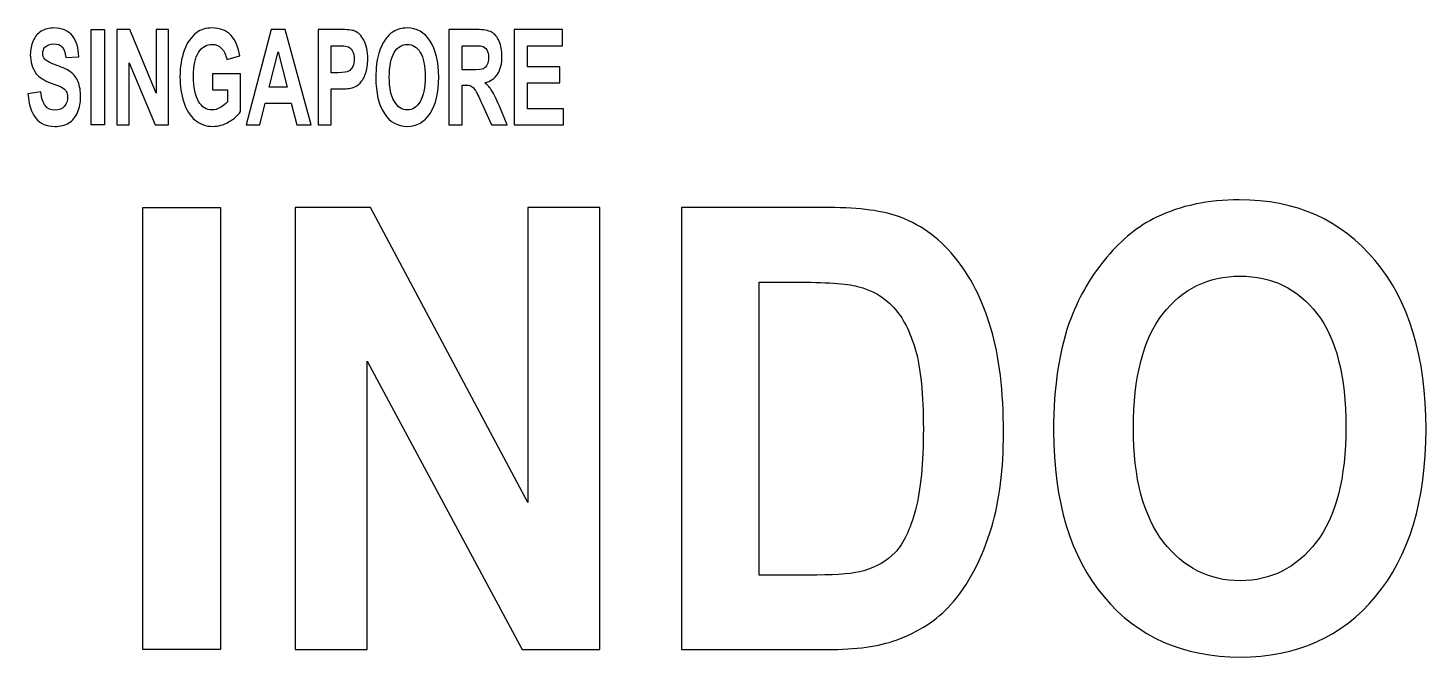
# Model space of a CAD drawing. Header units: centimetres. Extents: x -12.1 to 12.1, y -5 to 6.2.
# Drawn here: x 5.272 to 6.731, y -0.915 to -0.259 of the extents above; entities that cross this region are included whole.
import ezdxf

# ---------------------------------------------------------------- set-up
doc = ezdxf.new("R2010")
doc.units = ezdxf.units.CM
doc.header["$MEASUREMENT"] = 0
doc.layers.add('Layer 1', color=7, linetype='Continuous')

msp = doc.modelspace()

# ---------------------------------------------------------------- linework, layer by layer
at = {"layer": 'Layer 1', "color": 250}
for points, knots in [([(5.27212, -0.32735), (5.27212, -0.32735), (5.28542, -0.32545), (5.28542, -0.32545), (5.28542, -0.32545), (5.28618, -0.33204), (5.28784, -0.33684), (5.29029, -0.3399), (5.29029, -0.3399), (5.29274, -0.34296), (5.29606, -0.34453), (5.30019, -0.34453), (5.30019, -0.34453), (5.30458, -0.34453), (5.30788, -0.34313), (5.31015, -0.34043), (5.31015, -0.34043), (5.31236, -0.33769), (5.3135, -0.33445), (5.3135, -0.33082), (5.3135, -0.33082), (5.3135, -0.32848), (5.313, -0.32644), (5.31207, -0.32482), (5.31207, -0.32482), (5.31114, -0.32318), (5.30948, -0.32173), (5.30715, -0.32053), (5.30715, -0.32053), (5.30555, -0.31972), (5.30187, -0.3183), (5.2962, -0.3162), (5.2962, -0.3162), (5.28892, -0.31352), (5.28374, -0.31022), (5.28083, -0.30635), (5.28083, -0.30635), (5.27666, -0.30088), (5.27456, -0.29421), (5.27456, -0.28635), (5.27456, -0.28635), (5.27456, -0.28129), (5.27555, -0.27654), (5.27753, -0.27214), (5.27753, -0.27214), (5.27949, -0.26772), (5.28228, -0.2644), (5.28595, -0.26206), (5.28595, -0.26206), (5.28965, -0.25979), (5.29407, -0.25863), (5.29926, -0.25863), (5.29926, -0.25863), (5.30776, -0.25863), (5.31411, -0.26137), (5.31845, -0.26684), (5.31845, -0.26684), (5.3227, -0.27231), (5.32497, -0.27959), (5.32518, -0.28871), (5.32518, -0.28871), (5.32518, -0.28871), (5.31152, -0.28958), (5.31152, -0.28958), (5.31152, -0.28958), (5.31096, -0.28451), (5.30968, -0.28081), (5.30779, -0.2786), (5.30779, -0.2786), (5.30584, -0.27633), (5.30301, -0.27523), (5.29914, -0.27523), (5.29914, -0.27523), (5.29518, -0.27523), (5.29204, -0.27642), (5.28979, -0.27883), (5.28979, -0.27883), (5.28837, -0.28035), (5.28761, -0.28242), (5.28761, -0.28501), (5.28761, -0.28501), (5.28761, -0.28734), (5.28834, -0.28937), (5.28965, -0.29104), (5.28965, -0.29104), (5.29137, -0.29316), (5.29559, -0.29538), (5.30223, -0.29768), (5.30223, -0.29768), (5.30887, -0.29998), (5.31379, -0.30237), (5.31696, -0.30484), (5.31696, -0.30484), (5.32013, -0.30729), (5.32264, -0.31066), (5.32442, -0.31491), (5.32442, -0.31491), (5.32622, -0.3192), (5.32712, -0.3245), (5.32712, -0.33079), (5.32712, -0.33079), (5.32712, -0.33646), (5.32604, -0.34176), (5.32389, -0.34677), (5.32389, -0.34677), (5.32177, -0.35172), (5.31874, -0.35542), (5.31475, -0.35783), (5.31475, -0.35783), (5.31085, -0.36029), (5.30589, -0.36145), (5.30004, -0.36145), (5.30004, -0.36145), (5.29148, -0.36145), (5.28493, -0.35859), (5.28036, -0.35271), (5.28036, -0.35271), (5.27576, -0.34691), (5.27299, -0.3385), (5.27212, -0.32735)], [0, 0, 0, 0, 0.0322581, 0.0322581, 0.0322581, 0.0322581, 0.0645161, 0.0645161, 0.0645161, 0.0645161, 0.0967742, 0.0967742, 0.0967742, 0.0967742, 0.1290323, 0.1290323, 0.1290323, 0.1290323, 0.1612903, 0.1612903, 0.1612903, 0.1612903, 0.1935484, 0.1935484, 0.1935484, 0.1935484, 0.2258065, 0.2258065, 0.2258065, 0.2258065, 0.2580645, 0.2580645, 0.2580645, 0.2580645, 0.2903226, 0.2903226, 0.2903226, 0.2903226, 0.3225806, 0.3225806, 0.3225806, 0.3225806, 0.3548387, 0.3548387, 0.3548387, 0.3548387, 0.3870968, 0.3870968, 0.3870968, 0.3870968, 0.4193548, 0.4193548, 0.4193548, 0.4193548, 0.4516129, 0.4516129, 0.4516129, 0.4516129, 0.483871, 0.483871, 0.483871, 0.483871, 0.516129, 0.516129, 0.516129, 0.516129, 0.5483871, 0.5483871, 0.5483871, 0.5483871, 0.5806452, 0.5806452, 0.5806452, 0.5806452, 0.6129032, 0.6129032, 0.6129032, 0.6129032, 0.6451613, 0.6451613, 0.6451613, 0.6451613, 0.6774194, 0.6774194, 0.6774194, 0.6774194, 0.7096774, 0.7096774, 0.7096774, 0.7096774, 0.7419355, 0.7419355, 0.7419355, 0.7419355, 0.7741935, 0.7741935, 0.7741935, 0.7741935, 0.8064516, 0.8064516, 0.8064516, 0.8064516, 0.8387097, 0.8387097, 0.8387097, 0.8387097, 0.8709677, 0.8709677, 0.8709677, 0.8709677, 0.9032258, 0.9032258, 0.9032258, 0.9032258, 0.9354839, 0.9354839, 0.9354839, 0.9354839, 1, 1, 1, 1]), ([(5.33819, -0.35973), (5.33819, -0.35973), (5.35187, -0.35973), (5.35187, -0.35973), (5.35187, -0.35973), (5.35187, -0.35973), (5.35187, -0.26032), (5.35187, -0.26032), (5.35187, -0.26032), (5.35187, -0.26032), (5.33819, -0.26032), (5.33819, -0.26032), (5.33819, -0.26032), (5.33819, -0.26032), (5.33819, -0.35973), (5.33819, -0.35973)], [0, 0, 0, 0, 0.2, 0.2, 0.2, 0.2, 0.4, 0.4, 0.4, 0.4, 0.6, 0.6, 0.6, 0.6, 1, 1, 1, 1]), ([(5.36498, -0.35973), (5.36498, -0.35973), (5.36498, -0.26032), (5.36498, -0.26032), (5.36498, -0.26032), (5.36498, -0.26032), (5.37828, -0.26032), (5.37828, -0.26032), (5.37828, -0.26032), (5.37828, -0.26032), (5.40598, -0.32668), (5.40598, -0.32668), (5.40598, -0.32668), (5.40598, -0.32668), (5.40598, -0.26032), (5.40598, -0.26032), (5.40598, -0.26032), (5.40598, -0.26032), (5.41867, -0.26032), (5.41867, -0.26032), (5.41867, -0.26032), (5.41867, -0.26032), (5.41867, -0.35973), (5.41867, -0.35973), (5.41867, -0.35973), (5.41867, -0.35973), (5.40496, -0.35973), (5.40496, -0.35973), (5.40496, -0.35973), (5.40496, -0.35973), (5.37771, -0.29488), (5.37771, -0.29488), (5.37771, -0.29488), (5.37771, -0.29488), (5.37771, -0.35973), (5.37771, -0.35973), (5.37771, -0.35973), (5.37771, -0.35973), (5.36498, -0.35973), (5.36498, -0.35973)], [0, 0, 0, 0, 0.0909091, 0.0909091, 0.0909091, 0.0909091, 0.1818182, 0.1818182, 0.1818182, 0.1818182, 0.2727273, 0.2727273, 0.2727273, 0.2727273, 0.3636364, 0.3636364, 0.3636364, 0.3636364, 0.4545455, 0.4545455, 0.4545455, 0.4545455, 0.5454545, 0.5454545, 0.5454545, 0.5454545, 0.6363636, 0.6363636, 0.6363636, 0.6363636, 0.7272727, 0.7272727, 0.7272727, 0.7272727, 0.8181818, 0.8181818, 0.8181818, 0.8181818, 1, 1, 1, 1]), ([(5.46456, -0.32316), (5.46456, -0.32316), (5.46456, -0.30644), (5.46456, -0.30644), (5.46456, -0.30644), (5.46456, -0.30644), (5.49403, -0.30644), (5.49403, -0.30644), (5.49403, -0.30644), (5.49403, -0.30644), (5.49403, -0.34601), (5.49403, -0.34601), (5.49403, -0.34601), (5.49115, -0.35009), (5.48705, -0.35367), (5.48157, -0.35676), (5.48157, -0.35676), (5.47615, -0.35987), (5.47065, -0.36139), (5.46509, -0.36139), (5.46509, -0.36139), (5.45804, -0.36139), (5.45184, -0.3592), (5.44657, -0.35484), (5.44657, -0.35484), (5.44133, -0.3505), (5.4374, -0.34424), (5.43472, -0.33614), (5.43472, -0.33614), (5.4321, -0.32802), (5.43076, -0.3192), (5.43076, -0.30967), (5.43076, -0.30967), (5.43076, -0.2993), (5.43222, -0.29013), (5.43519, -0.2821), (5.43519, -0.2821), (5.43815, -0.27403), (5.44247, -0.26786), (5.44814, -0.26358), (5.44814, -0.26358), (5.45248, -0.26029), (5.4579, -0.25863), (5.46436, -0.25863), (5.46436, -0.25863), (5.47274, -0.25863), (5.47933, -0.26122), (5.48402, -0.26638), (5.48402, -0.26638), (5.48877, -0.27156), (5.49179, -0.27872), (5.49316, -0.28784), (5.49316, -0.28784), (5.49316, -0.28784), (5.47959, -0.29159), (5.47959, -0.29159), (5.47959, -0.29159), (5.47863, -0.2867), (5.47682, -0.28285), (5.47421, -0.28001), (5.47421, -0.28001), (5.47161, -0.27717), (5.4683, -0.27578), (5.46436, -0.27578), (5.46436, -0.27578), (5.45837, -0.27578), (5.45364, -0.27858), (5.45012, -0.28413), (5.45012, -0.28413), (5.44657, -0.28964), (5.44482, -0.29794), (5.44482, -0.30886), (5.44482, -0.30886), (5.44482, -0.32065), (5.44666, -0.32951), (5.45018, -0.33542), (5.45018, -0.33542), (5.45376, -0.3413), (5.45842, -0.34424), (5.46424, -0.34424), (5.46424, -0.34424), (5.4671, -0.34424), (5.46995, -0.34342), (5.4728, -0.34176), (5.4728, -0.34176), (5.47572, -0.34013), (5.47819, -0.33809), (5.48023, -0.33576), (5.48023, -0.33576), (5.48023, -0.33576), (5.48023, -0.32316), (5.48023, -0.32316), (5.48023, -0.32316), (5.48023, -0.32316), (5.46456, -0.32316), (5.46456, -0.32316)], [0, 0, 0, 0, 0.04, 0.04, 0.04, 0.04, 0.08, 0.08, 0.08, 0.08, 0.12, 0.12, 0.12, 0.12, 0.16, 0.16, 0.16, 0.16, 0.2, 0.2, 0.2, 0.2, 0.24, 0.24, 0.24, 0.24, 0.28, 0.28, 0.28, 0.28, 0.32, 0.32, 0.32, 0.32, 0.36, 0.36, 0.36, 0.36, 0.4, 0.4, 0.4, 0.4, 0.44, 0.44, 0.44, 0.44, 0.48, 0.48, 0.48, 0.48, 0.52, 0.52, 0.52, 0.52, 0.56, 0.56, 0.56, 0.56, 0.6, 0.6, 0.6, 0.6, 0.64, 0.64, 0.64, 0.64, 0.68, 0.68, 0.68, 0.68, 0.72, 0.72, 0.72, 0.72, 0.76, 0.76, 0.76, 0.76, 0.8, 0.8, 0.8, 0.8, 0.84, 0.84, 0.84, 0.84, 0.88, 0.88, 0.88, 0.88, 0.92, 0.92, 0.92, 0.92, 1, 1, 1, 1]), ([(5.56762, -0.35973), (5.56762, -0.35973), (5.55277, -0.35973), (5.55277, -0.35973), (5.55277, -0.35973), (5.55277, -0.35973), (5.54688, -0.33711), (5.54688, -0.33711), (5.54688, -0.33711), (5.54688, -0.33711), (5.5198, -0.33711), (5.5198, -0.33711), (5.5198, -0.33711), (5.5198, -0.33711), (5.51424, -0.35973), (5.51424, -0.35973), (5.51424, -0.35973), (5.51424, -0.35973), (5.49974, -0.35973), (5.49974, -0.35973), (5.49974, -0.35973), (5.49974, -0.35973), (5.52609, -0.26032), (5.52609, -0.26032), (5.52609, -0.26032), (5.52609, -0.26032), (5.54054, -0.26032), (5.54054, -0.26032), (5.54054, -0.26032), (5.54054, -0.26032), (5.56762, -0.35973), (5.56762, -0.35973)], [0, 0, 0, 0, 0.1111111, 0.1111111, 0.1111111, 0.1111111, 0.2222222, 0.2222222, 0.2222222, 0.2222222, 0.3333333, 0.3333333, 0.3333333, 0.3333333, 0.4444444, 0.4444444, 0.4444444, 0.4444444, 0.5555556, 0.5555556, 0.5555556, 0.5555556, 0.6666667, 0.6666667, 0.6666667, 0.6666667, 0.7777778, 0.7777778, 0.7777778, 0.7777778, 1, 1, 1, 1]), ([(5.57484, -0.35973), (5.57484, -0.35973), (5.57484, -0.26032), (5.57484, -0.26032), (5.57484, -0.26032), (5.57484, -0.26032), (5.5968, -0.26032), (5.5968, -0.26032), (5.5968, -0.26032), (5.60509, -0.26032), (5.61051, -0.26081), (5.61298, -0.26181), (5.61298, -0.26181), (5.61689, -0.26329), (5.62015, -0.26652), (5.62277, -0.27153), (5.62277, -0.27153), (5.62536, -0.27654), (5.6267, -0.28297), (5.6267, -0.29086), (5.6267, -0.29086), (5.6267, -0.29698), (5.62592, -0.30214), (5.62443, -0.3063), (5.62443, -0.3063), (5.62291, -0.31043), (5.62096, -0.31372), (5.61866, -0.31611), (5.61866, -0.31611), (5.61633, -0.31844), (5.61401, -0.32001), (5.61159, -0.3208), (5.61159, -0.3208), (5.60833, -0.32173), (5.60361, -0.32223), (5.59743, -0.32223), (5.59743, -0.32223), (5.59743, -0.32223), (5.58849, -0.32223), (5.58849, -0.32223), (5.58849, -0.32223), (5.58849, -0.32223), (5.58849, -0.35973), (5.58849, -0.35973), (5.58849, -0.35973), (5.58849, -0.35973), (5.57484, -0.35973), (5.57484, -0.35973)], [0, 0, 0, 0, 0.0769231, 0.0769231, 0.0769231, 0.0769231, 0.1538462, 0.1538462, 0.1538462, 0.1538462, 0.2307692, 0.2307692, 0.2307692, 0.2307692, 0.3076923, 0.3076923, 0.3076923, 0.3076923, 0.3846154, 0.3846154, 0.3846154, 0.3846154, 0.4615385, 0.4615385, 0.4615385, 0.4615385, 0.5384615, 0.5384615, 0.5384615, 0.5384615, 0.6153846, 0.6153846, 0.6153846, 0.6153846, 0.6923077, 0.6923077, 0.6923077, 0.6923077, 0.7692308, 0.7692308, 0.7692308, 0.7692308, 0.8461538, 0.8461538, 0.8461538, 0.8461538, 1, 1, 1, 1]), ([(5.63515, -0.3106), (5.63515, -0.30048), (5.63616, -0.292), (5.63823, -0.28512), (5.63823, -0.28512), (5.63978, -0.28006), (5.64184, -0.27555), (5.64449, -0.2715), (5.64449, -0.2715), (5.64717, -0.26748), (5.65011, -0.26451), (5.65325, -0.26259), (5.65325, -0.26259), (5.65745, -0.25994), (5.66234, -0.25863), (5.66787, -0.25863), (5.66787, -0.25863), (5.67784, -0.25863), (5.68578, -0.26317), (5.69175, -0.27229), (5.69175, -0.27229), (5.69775, -0.28131), (5.70077, -0.29398), (5.70077, -0.31017), (5.70077, -0.31017), (5.70077, -0.32619), (5.69778, -0.33873), (5.69181, -0.34779), (5.69181, -0.34779), (5.68592, -0.35688), (5.67795, -0.36139), (5.66802, -0.36139), (5.66802, -0.36139), (5.65798, -0.36139), (5.64999, -0.35688), (5.64405, -0.34788), (5.64405, -0.34788), (5.63808, -0.33885), (5.63515, -0.32642), (5.63515, -0.3106)], [0, 0, 0, 0, 0.0909091, 0.0909091, 0.0909091, 0.0909091, 0.1818182, 0.1818182, 0.1818182, 0.1818182, 0.2727273, 0.2727273, 0.2727273, 0.2727273, 0.3636364, 0.3636364, 0.3636364, 0.3636364, 0.4545455, 0.4545455, 0.4545455, 0.4545455, 0.5454545, 0.5454545, 0.5454545, 0.5454545, 0.6363636, 0.6363636, 0.6363636, 0.6363636, 0.7272727, 0.7272727, 0.7272727, 0.7272727, 0.8181818, 0.8181818, 0.8181818, 0.8181818, 1, 1, 1, 1]), ([(5.71144, -0.35973), (5.71144, -0.35973), (5.71144, -0.26032), (5.71144, -0.26032), (5.71144, -0.26032), (5.71144, -0.26032), (5.7402, -0.26032), (5.7402, -0.26032), (5.7402, -0.26032), (5.74743, -0.26032), (5.75269, -0.26122), (5.75596, -0.26299), (5.75596, -0.26299), (5.75919, -0.2648), (5.76184, -0.26795), (5.76385, -0.27254), (5.76385, -0.27254), (5.7658, -0.27709), (5.76679, -0.28228), (5.76679, -0.28819), (5.76679, -0.28819), (5.76679, -0.29564), (5.76527, -0.30178), (5.76231, -0.30664), (5.76231, -0.30664), (5.7593, -0.31148), (5.75482, -0.31457), (5.74894, -0.31585), (5.74894, -0.31585), (5.75191, -0.31841), (5.75436, -0.32114), (5.75622, -0.32417), (5.75622, -0.32417), (5.75814, -0.32718), (5.76073, -0.33259), (5.76405, -0.34034), (5.76405, -0.34034), (5.76405, -0.34034), (5.7723, -0.35973), (5.7723, -0.35973), (5.7723, -0.35973), (5.7723, -0.35973), (5.75593, -0.35973), (5.75593, -0.35973), (5.75593, -0.35973), (5.75593, -0.35973), (5.74606, -0.33809), (5.74606, -0.33809), (5.74606, -0.33809), (5.74253, -0.33035), (5.74011, -0.32549), (5.73887, -0.32348), (5.73887, -0.32348), (5.73759, -0.32144), (5.73618, -0.32007), (5.73476, -0.31935), (5.73476, -0.31935), (5.73333, -0.31861), (5.731, -0.31821), (5.72789, -0.31821), (5.72789, -0.31821), (5.72789, -0.31821), (5.72512, -0.31821), (5.72512, -0.31821), (5.72512, -0.31821), (5.72512, -0.31821), (5.72512, -0.35973), (5.72512, -0.35973), (5.72512, -0.35973), (5.72512, -0.35973), (5.71144, -0.35973), (5.71144, -0.35973)], [0, 0, 0, 0, 0.0526316, 0.0526316, 0.0526316, 0.0526316, 0.1052632, 0.1052632, 0.1052632, 0.1052632, 0.1578947, 0.1578947, 0.1578947, 0.1578947, 0.2105263, 0.2105263, 0.2105263, 0.2105263, 0.2631579, 0.2631579, 0.2631579, 0.2631579, 0.3157895, 0.3157895, 0.3157895, 0.3157895, 0.3684211, 0.3684211, 0.3684211, 0.3684211, 0.4210526, 0.4210526, 0.4210526, 0.4210526, 0.4736842, 0.4736842, 0.4736842, 0.4736842, 0.5263158, 0.5263158, 0.5263158, 0.5263158, 0.5789474, 0.5789474, 0.5789474, 0.5789474, 0.6315789, 0.6315789, 0.6315789, 0.6315789, 0.6842105, 0.6842105, 0.6842105, 0.6842105, 0.7368421, 0.7368421, 0.7368421, 0.7368421, 0.7894737, 0.7894737, 0.7894737, 0.7894737, 0.8421053, 0.8421053, 0.8421053, 0.8421053, 0.8947368, 0.8947368, 0.8947368, 0.8947368, 1, 1, 1, 1]), ([(5.77966, -0.35973), (5.77966, -0.35973), (5.77966, -0.26032), (5.77966, -0.26032), (5.77966, -0.26032), (5.77966, -0.26032), (5.8298, -0.26032), (5.8298, -0.26032), (5.8298, -0.26032), (5.8298, -0.26032), (5.8298, -0.27715), (5.8298, -0.27715), (5.8298, -0.27715), (5.8298, -0.27715), (5.79326, -0.27715), (5.79326, -0.27715), (5.79326, -0.27715), (5.79326, -0.27715), (5.79326, -0.29916), (5.79326, -0.29916), (5.79326, -0.29916), (5.79326, -0.29916), (5.82724, -0.29916), (5.82724, -0.29916), (5.82724, -0.29916), (5.82724, -0.29916), (5.82724, -0.31594), (5.82724, -0.31594), (5.82724, -0.31594), (5.82724, -0.31594), (5.79326, -0.31594), (5.79326, -0.31594), (5.79326, -0.31594), (5.79326, -0.31594), (5.79326, -0.34296), (5.79326, -0.34296), (5.79326, -0.34296), (5.79326, -0.34296), (5.83108, -0.34296), (5.83108, -0.34296), (5.83108, -0.34296), (5.83108, -0.34296), (5.83108, -0.35973), (5.83108, -0.35973), (5.83108, -0.35973), (5.83108, -0.35973), (5.77966, -0.35973), (5.77966, -0.35973)], [0, 0, 0, 0, 0.0769231, 0.0769231, 0.0769231, 0.0769231, 0.1538462, 0.1538462, 0.1538462, 0.1538462, 0.2307692, 0.2307692, 0.2307692, 0.2307692, 0.3076923, 0.3076923, 0.3076923, 0.3076923, 0.3846154, 0.3846154, 0.3846154, 0.3846154, 0.4615385, 0.4615385, 0.4615385, 0.4615385, 0.5384615, 0.5384615, 0.5384615, 0.5384615, 0.6153846, 0.6153846, 0.6153846, 0.6153846, 0.6923077, 0.6923077, 0.6923077, 0.6923077, 0.7692308, 0.7692308, 0.7692308, 0.7692308, 0.8461538, 0.8461538, 0.8461538, 0.8461538, 1, 1, 1, 1]), ([(5.58849, -0.27715), (5.58849, -0.27715), (5.58849, -0.30534), (5.58849, -0.30534), (5.58849, -0.30534), (5.58849, -0.30534), (5.596, -0.30534), (5.596, -0.30534), (5.596, -0.30534), (5.60137, -0.30534), (5.60498, -0.30481), (5.60678, -0.30379), (5.60678, -0.30379), (5.60858, -0.30275), (5.60999, -0.30114), (5.61106, -0.2989), (5.61106, -0.2989), (5.61208, -0.29669), (5.6126, -0.29413), (5.6126, -0.29118), (5.6126, -0.29118), (5.6126, -0.28754), (5.61188, -0.28457), (5.61042, -0.28224), (5.61042, -0.28224), (5.609, -0.27986), (5.60716, -0.2784), (5.60495, -0.27782), (5.60495, -0.27782), (5.60328, -0.27738), (5.60006, -0.27715), (5.59514, -0.27715), (5.59514, -0.27715), (5.59514, -0.27715), (5.58849, -0.27715), (5.58849, -0.27715)], [0, 0, 0, 0, 0.1, 0.1, 0.1, 0.1, 0.2, 0.2, 0.2, 0.2, 0.3, 0.3, 0.3, 0.3, 0.4, 0.4, 0.4, 0.4, 0.5, 0.5, 0.5, 0.5, 0.6, 0.6, 0.6, 0.6, 0.7, 0.7, 0.7, 0.7, 0.8, 0.8, 0.8, 0.8, 1, 1, 1, 1]), ([(5.64921, -0.30997), (5.64921, -0.32118), (5.65101, -0.32974), (5.65451, -0.33553), (5.65451, -0.33553), (5.65806, -0.34136), (5.66254, -0.34424), (5.66799, -0.34424), (5.66799, -0.34424), (5.6734, -0.34424), (5.67789, -0.34136), (5.68138, -0.33562), (5.68138, -0.33562), (5.68488, -0.32983), (5.68663, -0.32118), (5.68663, -0.30967), (5.68663, -0.30967), (5.68663, -0.29826), (5.68497, -0.28979), (5.68156, -0.2842), (5.68156, -0.2842), (5.67812, -0.27858), (5.67364, -0.27578), (5.66799, -0.27578), (5.66799, -0.27578), (5.66237, -0.27578), (5.65785, -0.27864), (5.65439, -0.28428), (5.65439, -0.28428), (5.65093, -0.28994), (5.64921, -0.29852), (5.64921, -0.30997)], [0, 0, 0, 0, 0.1111111, 0.1111111, 0.1111111, 0.1111111, 0.2222222, 0.2222222, 0.2222222, 0.2222222, 0.3333333, 0.3333333, 0.3333333, 0.3333333, 0.4444444, 0.4444444, 0.4444444, 0.4444444, 0.5555556, 0.5555556, 0.5555556, 0.5555556, 0.6666667, 0.6666667, 0.6666667, 0.6666667, 0.7777778, 0.7777778, 0.7777778, 0.7777778, 1, 1, 1, 1]), ([(5.72512, -0.30233), (5.72512, -0.30233), (5.73519, -0.30233), (5.73519, -0.30233), (5.73519, -0.30233), (5.74175, -0.30233), (5.74585, -0.30193), (5.74748, -0.30114), (5.74748, -0.30114), (5.74914, -0.30033), (5.7504, -0.29893), (5.75133, -0.29692), (5.75133, -0.29692), (5.75223, -0.29494), (5.75273, -0.29246), (5.75273, -0.2895), (5.75273, -0.2895), (5.75273, -0.28611), (5.75206, -0.28344), (5.75086, -0.28137), (5.75086, -0.28137), (5.74964, -0.27933), (5.74792, -0.27802), (5.74573, -0.27747), (5.74573, -0.27747), (5.74463, -0.27727), (5.74129, -0.27715), (5.73575, -0.27715), (5.73575, -0.27715), (5.73575, -0.27715), (5.72512, -0.27715), (5.72512, -0.27715), (5.72512, -0.27715), (5.72512, -0.27715), (5.72512, -0.30233), (5.72512, -0.30233)], [0, 0, 0, 0, 0.1, 0.1, 0.1, 0.1, 0.2, 0.2, 0.2, 0.2, 0.3, 0.3, 0.3, 0.3, 0.4, 0.4, 0.4, 0.4, 0.5, 0.5, 0.5, 0.5, 0.6, 0.6, 0.6, 0.6, 0.7, 0.7, 0.7, 0.7, 0.8, 0.8, 0.8, 0.8, 1, 1, 1, 1]), ([(5.54246, -0.32039), (5.54246, -0.32039), (5.53317, -0.2835), (5.53317, -0.2835), (5.53317, -0.2835), (5.53317, -0.2835), (5.52399, -0.32039), (5.52399, -0.32039), (5.52399, -0.32039), (5.52399, -0.32039), (5.54246, -0.32039), (5.54246, -0.32039)], [0, 0, 0, 0, 0.25, 0.25, 0.25, 0.25, 0.5, 0.5, 0.5, 0.5, 1, 1, 1, 1]), ([(5.39208, -0.90743), (5.39208, -0.90743), (5.47304, -0.90743), (5.47304, -0.90743), (5.47304, -0.90743), (5.47304, -0.90743), (5.47304, -0.44593), (5.47304, -0.44593), (5.47304, -0.44593), (5.47304, -0.44593), (5.39208, -0.44593), (5.39208, -0.44593), (5.39208, -0.44593), (5.39208, -0.44593), (5.39208, -0.90743), (5.39208, -0.90743)], [0, 0, 0, 0, 0.2, 0.2, 0.2, 0.2, 0.4, 0.4, 0.4, 0.4, 0.6, 0.6, 0.6, 0.6, 1, 1, 1, 1]), ([(5.55096, -0.90743), (5.55096, -0.90743), (5.55096, -0.44592), (5.55096, -0.44592), (5.55096, -0.44592), (5.55096, -0.44592), (5.62967, -0.44592), (5.62967, -0.44592), (5.62967, -0.44592), (5.62967, -0.44592), (5.79372, -0.75412), (5.79372, -0.75412), (5.79372, -0.75412), (5.79372, -0.75412), (5.79372, -0.44592), (5.79372, -0.44592), (5.79372, -0.44592), (5.79372, -0.44592), (5.86888, -0.44592), (5.86888, -0.44592), (5.86888, -0.44592), (5.86888, -0.44592), (5.86888, -0.90743), (5.86888, -0.90743), (5.86888, -0.90743), (5.86888, -0.90743), (5.7877, -0.90743), (5.7877, -0.90743), (5.7877, -0.90743), (5.7877, -0.90743), (5.62612, -0.60645), (5.62612, -0.60645), (5.62612, -0.60645), (5.62612, -0.60645), (5.62612, -0.90743), (5.62612, -0.90743), (5.62612, -0.90743), (5.62612, -0.90743), (5.55096, -0.90743), (5.55096, -0.90743)], [0, 0, 0, 0, 0.0909091, 0.0909091, 0.0909091, 0.0909091, 0.1818182, 0.1818182, 0.1818182, 0.1818182, 0.2727273, 0.2727273, 0.2727273, 0.2727273, 0.3636364, 0.3636364, 0.3636364, 0.3636364, 0.4545455, 0.4545455, 0.4545455, 0.4545455, 0.5454545, 0.5454545, 0.5454545, 0.5454545, 0.6363636, 0.6363636, 0.6363636, 0.6363636, 0.7272727, 0.7272727, 0.7272727, 0.7272727, 0.8181818, 0.8181818, 0.8181818, 0.8181818, 1, 1, 1, 1]), ([(5.95417, -0.44592), (5.95417, -0.44592), (6.10212, -0.44592), (6.10212, -0.44592), (6.10212, -0.44592), (6.13544, -0.44592), (6.16085, -0.44884), (6.17836, -0.45469), (6.17836, -0.45469), (6.20188, -0.46266), (6.22198, -0.47684), (6.23878, -0.49717), (6.23878, -0.49717), (6.25555, -0.51759), (6.26831, -0.54248), (6.27704, -0.57201), (6.27704, -0.57201), (6.28577, -0.60147), (6.29017, -0.63782), (6.29017, -0.68108), (6.29017, -0.68108), (6.29017, -0.71905), (6.28604, -0.75181), (6.27786, -0.7793), (6.27786, -0.7793), (6.26784, -0.81288), (6.25351, -0.84008), (6.23493, -0.86084), (6.23493, -0.86084), (6.2209, -0.87659), (6.202, -0.88887), (6.1781, -0.89764), (6.1781, -0.89764), (6.16024, -0.90419), (6.1364, -0.90743), (6.10646, -0.90743), (6.10646, -0.90743), (6.10646, -0.90743), (5.95417, -0.90743), (5.95417, -0.90743), (5.95417, -0.90743), (5.95417, -0.90743), (5.95417, -0.44592), (5.95417, -0.44592)], [0, 0, 0, 0, 0.0833333, 0.0833333, 0.0833333, 0.0833333, 0.1666667, 0.1666667, 0.1666667, 0.1666667, 0.25, 0.25, 0.25, 0.25, 0.3333333, 0.3333333, 0.3333333, 0.3333333, 0.4166667, 0.4166667, 0.4166667, 0.4166667, 0.5, 0.5, 0.5, 0.5, 0.5833333, 0.5833333, 0.5833333, 0.5833333, 0.6666667, 0.6666667, 0.6666667, 0.6666667, 0.75, 0.75, 0.75, 0.75, 0.8333333, 0.8333333, 0.8333333, 0.8333333, 1, 1, 1, 1]), ([(6.34241, -0.67948), (6.34241, -0.63248), (6.3485, -0.59303), (6.36073, -0.56114), (6.36073, -0.56114), (6.36982, -0.53762), (6.38225, -0.5165), (6.39803, -0.49784), (6.39803, -0.49784), (6.41379, -0.47915), (6.43108, -0.46531), (6.44983, -0.45629), (6.44983, -0.45629), (6.47482, -0.44412), (6.50362, -0.438), (6.53623, -0.438), (6.53623, -0.438), (6.59528, -0.438), (6.64251, -0.45914), (6.67798, -0.50131), (6.67798, -0.50131), (6.71341, -0.54347), (6.73112, -0.60217), (6.73112, -0.6773), (6.73112, -0.6773), (6.73112, -0.75181), (6.71356, -0.81008), (6.67839, -0.85216), (6.67839, -0.85216), (6.64321, -0.89426), (6.59619, -0.91529), (6.5373, -0.91529), (6.5373, -0.91529), (6.4777, -0.91529), (6.43032, -0.89438), (6.39515, -0.85251), (6.39515, -0.85251), (6.36, -0.81061), (6.34241, -0.75298), (6.34241, -0.67948)], [0, 0, 0, 0, 0.0909091, 0.0909091, 0.0909091, 0.0909091, 0.1818182, 0.1818182, 0.1818182, 0.1818182, 0.2727273, 0.2727273, 0.2727273, 0.2727273, 0.3636364, 0.3636364, 0.3636364, 0.3636364, 0.4545455, 0.4545455, 0.4545455, 0.4545455, 0.5454545, 0.5454545, 0.5454545, 0.5454545, 0.6363636, 0.6363636, 0.6363636, 0.6363636, 0.7272727, 0.7272727, 0.7272727, 0.7272727, 0.8181818, 0.8181818, 0.8181818, 0.8181818, 1, 1, 1, 1]), ([(6.03509, -0.52396), (6.03509, -0.52396), (6.03509, -0.82965), (6.03509, -0.82965), (6.03509, -0.82965), (6.03509, -0.82965), (6.09551, -0.82965), (6.09551, -0.82965), (6.09551, -0.82965), (6.11814, -0.82965), (6.13441, -0.82822), (6.14446, -0.82525), (6.14446, -0.82525), (6.15757, -0.82147), (6.16846, -0.81509), (6.17713, -0.80604), (6.17713, -0.80604), (6.18578, -0.79704), (6.19285, -0.78219), (6.19834, -0.76154), (6.19834, -0.76154), (6.20377, -0.74084), (6.20652, -0.71265), (6.20652, -0.67695), (6.20652, -0.67695), (6.20652, -0.64131), (6.20377, -0.61391), (6.19834, -0.5948), (6.19834, -0.5948), (6.19285, -0.5757), (6.18517, -0.5608), (6.17536, -0.55008), (6.17536, -0.55008), (6.16552, -0.53939), (6.15305, -0.53217), (6.13788, -0.52838), (6.13788, -0.52838), (6.12658, -0.52544), (6.10445, -0.52396), (6.07149, -0.52396), (6.07149, -0.52396), (6.07149, -0.52396), (6.03509, -0.52396), (6.03509, -0.52396)], [0, 0, 0, 0, 0.0833333, 0.0833333, 0.0833333, 0.0833333, 0.1666667, 0.1666667, 0.1666667, 0.1666667, 0.25, 0.25, 0.25, 0.25, 0.3333333, 0.3333333, 0.3333333, 0.3333333, 0.4166667, 0.4166667, 0.4166667, 0.4166667, 0.5, 0.5, 0.5, 0.5, 0.5833333, 0.5833333, 0.5833333, 0.5833333, 0.6666667, 0.6666667, 0.6666667, 0.6666667, 0.75, 0.75, 0.75, 0.75, 0.8333333, 0.8333333, 0.8333333, 0.8333333, 1, 1, 1, 1]), ([(6.42575, -0.67634), (6.42575, -0.7286), (6.43624, -0.76824), (6.4572, -0.79521), (6.4572, -0.79521), (6.47819, -0.82216), (6.50478, -0.83562), (6.53705, -0.83562), (6.53705, -0.83562), (6.56934, -0.83562), (6.59581, -0.82226), (6.61647, -0.79552), (6.61647, -0.79552), (6.63715, -0.76876), (6.64749, -0.7286), (6.64749, -0.67508), (6.64749, -0.67508), (6.64749, -0.62221), (6.63742, -0.58272), (6.61727, -0.55669), (6.61727, -0.55669), (6.59714, -0.53068), (6.57042, -0.51767), (6.53705, -0.51767), (6.53705, -0.51767), (6.5037, -0.51767), (6.4768, -0.53086), (6.45639, -0.55718), (6.45639, -0.55718), (6.436, -0.58351), (6.42575, -0.62322), (6.42575, -0.67634)], [0, 0, 0, 0, 0.1111111, 0.1111111, 0.1111111, 0.1111111, 0.2222222, 0.2222222, 0.2222222, 0.2222222, 0.3333333, 0.3333333, 0.3333333, 0.3333333, 0.4444444, 0.4444444, 0.4444444, 0.4444444, 0.5555556, 0.5555556, 0.5555556, 0.5555556, 0.6666667, 0.6666667, 0.6666667, 0.6666667, 0.7777778, 0.7777778, 0.7777778, 0.7777778, 1, 1, 1, 1])]:
    msp.add_open_spline(points, degree=3, knots=knots, dxfattribs=at)

doc.saveas('drawing.dxf')
